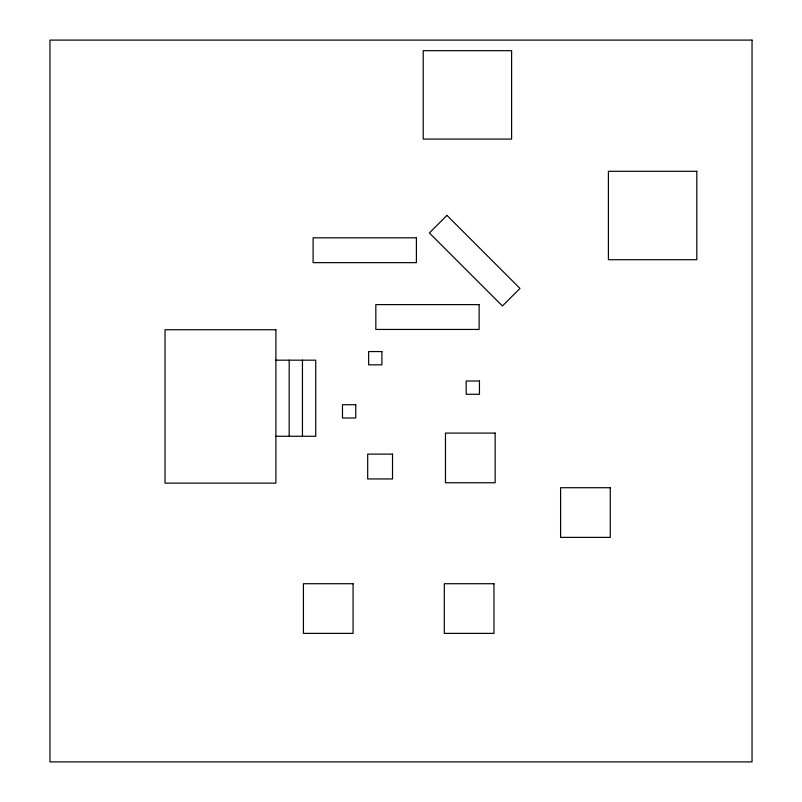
<?xml version="1.0" encoding="UTF-8"?>
<svg xmlns="http://www.w3.org/2000/svg" width="802" height="802" viewBox="0 0 802 802"><rect width="100%" height="100%" fill="white"/><g stroke="black" fill="none" stroke-linecap="round" stroke-linejoin="round"><path stroke-width="1.2" d="M275.898 360.178L315.737 360.178L315.737 436.268L275.898 436.268M302.454 360.178L302.454 436.268M289.181 360.178L289.181 436.268M446.935 215.367L429.381 232.931L502.423 305.973L519.977 288.419L446.935 215.367M752.035 40.1L49.965 40.1L49.965 761.9L752.035 761.9L752.035 40.1M511.606 50.676L423.205 50.676L423.205 139.077L511.606 139.077L511.606 50.676M696.808 171.307L608.407 171.307L608.407 259.708L696.808 259.708L696.808 171.307M416.408 237.823L313.111 237.823L313.111 262.655L416.408 262.655L416.408 237.823M479.125 304.61L375.827 304.61L375.827 329.442L479.125 329.442L479.125 304.61M275.898 329.742L165.022 329.742L165.022 483.135L275.898 483.135L275.898 329.742M381.912 351.567L368.639 351.567L368.639 364.84L381.912 364.84L381.912 351.567M479.456 381.01L466.183 381.01L466.183 394.283L479.456 394.283L479.456 381.01M355.747 404.719L342.474 404.719L342.474 418.002L355.747 418.002L355.747 404.719M495.135 433.09L445.471 433.09L445.471 482.754L495.135 482.754L495.135 433.09M392.519 454.122L367.687 454.122L367.687 478.954L392.519 478.954L392.519 454.122M610.262 487.716L560.598 487.716L560.598 537.38L610.262 537.38L610.262 487.716M353.08 583.716L303.417 583.716L303.417 633.379L353.08 633.379L353.08 583.716M493.972 583.716L444.308 583.716L444.308 633.379L493.972 633.379L493.972 583.716"/></g></svg>
